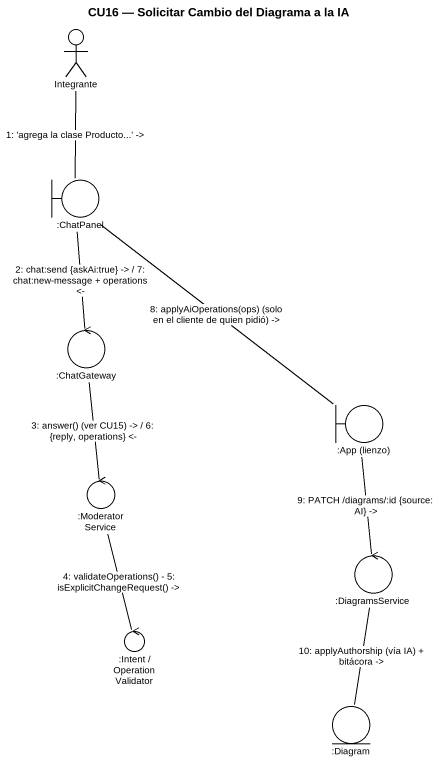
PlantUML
@startuml
title CU16 — Solicitar Cambio del Diagrama a la IA
actor Integrante
boundary ":ChatPanel" as ChatPanel
control ":ChatGateway" as ChatGateway
boundary ":App (lienzo)" as App_lienzo
control ":ModeratorService" as ModeratorService
control ":DiagramsService" as DiagramsService
control ":Intent / OperationValidator" as Intent_OperationValidator
entity ":Diagram" as Diagram
Integrante -- ChatPanel : 1: 'agrega la clase Producto...' ->
ChatPanel -- ChatGateway : 2: chat:send {askAi:true} -> / 7: chat:new-message + operations <-
ChatPanel -- App_lienzo : 8: applyAiOperations(ops) (solo en el cliente de quien pidió) ->
ChatGateway -- ModeratorService : 3: answer() (ver CU15) -> / 6: {reply, operations} <-
App_lienzo -- DiagramsService : 9: PATCH /diagrams/:id {source: AI} ->
ModeratorService -- Intent_OperationValidator : 4: validateOperations() - 5: isExplicitChangeRequest() ->
DiagramsService -- Diagram : 10: applyAuthorship (vía IA) + bitácora ->
@enduml
